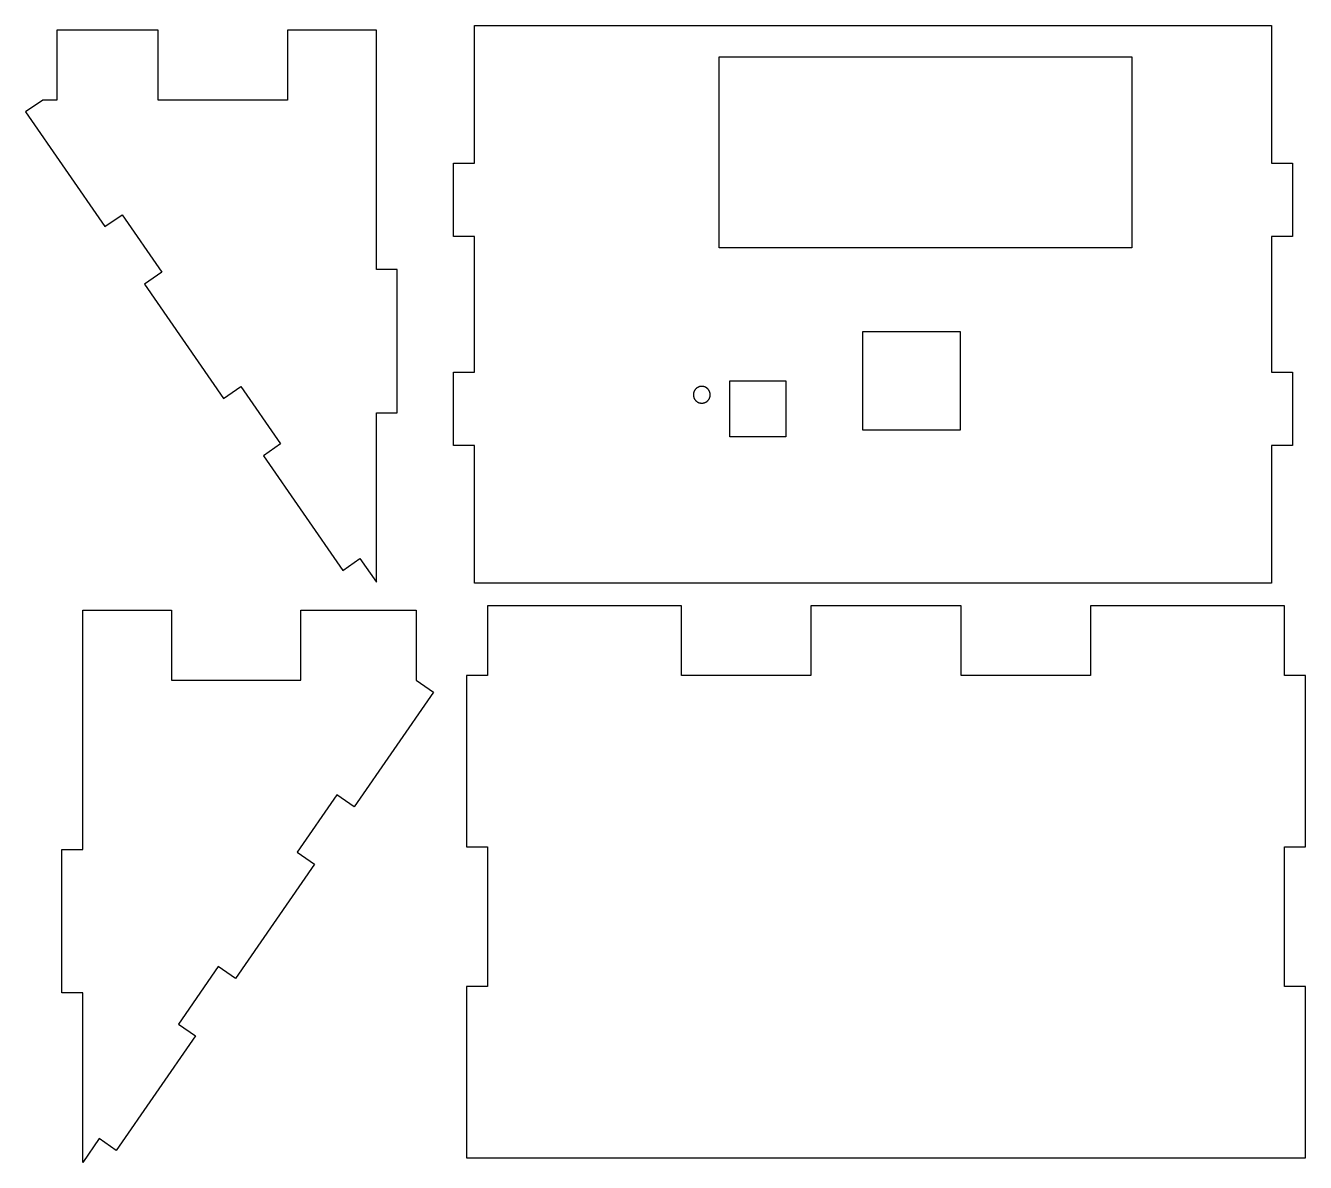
# Model space of a CAD drawing. Header units: millimetres. Extents: x 1274 to 1457, y 4 to 167.
import ezdxf

# ---------------------------------------------------------------- set-up
doc = ezdxf.new("R2010")
doc.units = ezdxf.units.MM
doc.header["$MEASUREMENT"] = 0
for name, color, linetype, true_color in [('2D', 18, 'Continuous', 0x000000), ('2D$Panel de control', 18, 'Continuous', 0x000000), ('2D$Panel de control$interiores', 5, 'Continuous', 0x0000ff)]:
    doc.layers.add(name, color=color, linetype=linetype, true_color=true_color)

msp = doc.modelspace()

# ---------------------------------------------------------------- linework, layer by layer
at = {"layer": '2D'}
for points in [[(1278.25, 166.34), (1278.25, 156.34), (1276.25, 156.34)], [(1292.75, 166.34), (1278.25, 166.34)], [(1292.75, 156.34), (1292.75, 166.34)], [(1323.95, 166.34), (1311.25, 166.34)], [(1311.25, 166.34), (1311.25, 156.34)], [(1323.95, 156.34), (1323.95, 166.34)], [(1276.25, 156.34), (1273.78, 154.64)], [(1311.25, 156.34), (1292.75, 156.34)], [(1323.95, 132.09), (1323.95, 156.34)], [(1273.78, 154.64), (1285.12, 138.23)], [(1285.12, 138.23), (1287.59, 139.94)], [(1287.59, 139.94), (1293.27, 131.71)], [(1326.95, 132.09), (1323.95, 132.09)], [(1326.95, 111.59), (1326.95, 132.09)], [(1293.27, 131.71), (1290.81, 130.01)], [(1290.81, 130.01), (1302.11, 113.66)], [(1302.11, 113.66), (1304.58, 115.36)], [(1304.58, 115.36), (1310.26, 107.14)], [(1323.95, 87.34), (1323.95, 111.59)], [(1323.95, 111.59), (1326.95, 111.59)], [(1310.26, 107.14), (1307.8, 105.43)], [(1307.8, 105.43), (1319.14, 89.03)], [(1319.14, 89.03), (1321.6, 90.74)], [(1321.6, 90.74), (1323.95, 87.34)], [(1281.95, 73.34), (1281.95, 83.34)], [(1281.95, 83.34), (1294.65, 83.34)], [(1294.65, 83.34), (1294.65, 73.34)], [(1313.15, 73.34), (1313.15, 83.34)], [(1313.15, 83.34), (1329.65, 83.34)], [(1329.65, 83.34), (1329.65, 73.34)], [(1453.84, 84), (1426.09, 84), (1426.09, 74), (1407.59, 74), (1407.59, 84), (1386.09, 84), (1386.09, 74), (1367.59, 74), (1367.59, 84), (1339.84, 84), (1339.84, 74), (1336.84, 74), (1336.84, 49.5), (1339.84, 49.5), (1339.84, 29.5), (1336.84, 29.5), (1336.84, 5), (1456.84, 5), (1456.84, 29.5), (1453.84, 29.5), (1453.84, 49.5), (1456.84, 49.5), (1456.84, 74), (1453.84, 74), (1453.84, 84)], [(1281.95, 49.09), (1281.95, 73.34)], [(1294.65, 73.34), (1313.15, 73.34)], [(1329.65, 73.34), (1332.12, 71.64)], [(1332.12, 71.64), (1320.78, 55.23)], [(1318.31, 56.94), (1312.63, 48.71)], [(1320.78, 55.23), (1318.31, 56.94)], [(1278.95, 28.59), (1278.95, 49.09)], [(1278.95, 49.09), (1281.95, 49.09)], [(1312.63, 48.71), (1315.09, 47.01)], [(1315.09, 47.01), (1303.79, 30.66)], [(1301.32, 32.36), (1295.64, 24.14)], [(1303.79, 30.66), (1301.32, 32.36)], [(1281.95, 28.59), (1278.95, 28.59)], [(1284.3, 7.74), (1281.95, 4.34), (1281.95, 28.59)], [(1295.64, 24.14), (1298.1, 22.43)], [(1298.1, 22.43), (1286.76, 6.03)], [(1286.76, 6.03), (1284.3, 7.74)]]:
    msp.add_lwpolyline(points, dxfattribs=at)
at = {"layer": '2D$Panel de control'}
msp.add_lwpolyline([(1338, 167), (1452, 167), (1452, 147.31), (1455, 147.31), (1455, 136.81), (1452, 136.81), (1452, 117.43), (1455, 117.43), (1455, 106.93), (1452, 106.93), (1452, 87.24), (1338, 87.24), (1338, 106.93), (1335, 106.93), (1335, 117.43), (1338, 117.43), (1338, 136.81), (1335, 136.81), (1335, 147.31), (1338, 147.31), (1338, 167)], dxfattribs=at)
at = {"layer": '2D$Panel de control$interiores'}
for points in [[(1373, 162.53), (1432.01, 162.53), (1432.01, 135.18), (1373, 135.18), (1373, 162.53)], [(1393.5, 109.18), (1407.5, 109.18), (1407.5, 123.18), (1393.5, 123.18), (1393.5, 109.18)], [(1371.71, 114.18), (1371.71, 114.22), (1371.71, 114.26), (1371.7, 114.3), (1371.7, 114.34), (1371.69, 114.38), (1371.68, 114.42), (1371.67, 114.47), (1371.66, 114.51), (1371.65, 114.55), (1371.64, 114.59), (1371.62, 114.62), (1371.61, 114.66), (1371.59, 114.7), (1371.57, 114.74), (1371.55, 114.77), (1371.53, 114.81), (1371.5, 114.85), (1371.48, 114.88), (1371.46, 114.91), (1371.43, 114.95), (1371.4, 114.98), (1371.37, 115.01), (1371.34, 115.04), (1371.31, 115.07), (1371.28, 115.09), (1371.25, 115.12), (1371.22, 115.15), (1371.18, 115.17), (1371.15, 115.19), (1371.11, 115.21), (1371.08, 115.24), (1371.04, 115.25), (1371, 115.27), (1370.96, 115.29), (1370.92, 115.3), (1370.88, 115.32), (1370.84, 115.33), (1370.8, 115.34), (1370.76, 115.35), (1370.72, 115.36), (1370.68, 115.37), (1370.64, 115.37), (1370.6, 115.38), (1370.56, 115.38), (1370.51, 115.38), (1370.47, 115.38), (1370.43, 115.38), (1370.39, 115.37), (1370.35, 115.37), (1370.31, 115.36), (1370.27, 115.36), (1370.22, 115.35), (1370.18, 115.34), (1370.14, 115.32), (1370.1, 115.31), (1370.07, 115.3), (1370.03, 115.28), (1369.99, 115.26), (1369.95, 115.24), (1369.91, 115.23), (1369.88, 115.2), (1369.84, 115.18), (1369.81, 115.16), (1369.77, 115.13), (1369.74, 115.11), (1369.71, 115.08), (1369.68, 115.05), (1369.65, 115.02), (1369.62, 114.99), (1369.59, 114.96), (1369.57, 114.93), (1369.54, 114.9), (1369.52, 114.86), (1369.49, 114.83), (1369.47, 114.79), (1369.45, 114.76), (1369.43, 114.72), (1369.41, 114.68), (1369.4, 114.64), (1369.38, 114.6), (1369.37, 114.57), (1369.35, 114.53), (1369.34, 114.49), (1369.33, 114.45), (1369.32, 114.4), (1369.32, 114.36), (1369.31, 114.32), (1369.3, 114.28), (1369.3, 114.24), (1369.3, 114.2), (1369.3, 114.15), (1369.3, 114.11), (1369.3, 114.07), (1369.31, 114.03), (1369.32, 113.99), (1369.32, 113.95), (1369.33, 113.91), (1369.34, 113.87), (1369.35, 113.83), (1369.37, 113.79), (1369.38, 113.75), (1369.4, 113.71), (1369.41, 113.67), (1369.43, 113.63), (1369.45, 113.6), (1369.47, 113.56), (1369.49, 113.52), (1369.52, 113.49), (1369.54, 113.45), (1369.57, 113.42), (1369.59, 113.39), (1369.62, 113.36), (1369.65, 113.33), (1369.68, 113.3), (1369.71, 113.27), (1369.74, 113.24), (1369.77, 113.22), (1369.81, 113.19), (1369.84, 113.17), (1369.88, 113.15), (1369.91, 113.13), (1369.95, 113.11), (1369.99, 113.09), (1370.03, 113.07), (1370.07, 113.05), (1370.1, 113.04), (1370.14, 113.03), (1370.18, 113.02), (1370.22, 113), (1370.27, 113), (1370.31, 112.99), (1370.35, 112.98), (1370.39, 112.98), (1370.43, 112.97), (1370.47, 112.97), (1370.51, 112.97), (1370.56, 112.97), (1370.6, 112.98), (1370.64, 112.98), (1370.68, 112.99), (1370.72, 112.99), (1370.76, 113), (1370.8, 113.01), (1370.84, 113.02), (1370.88, 113.03), (1370.92, 113.05), (1370.96, 113.06), (1371, 113.08), (1371.04, 113.1), (1371.08, 113.12), (1371.11, 113.14), (1371.15, 113.16), (1371.18, 113.18), (1371.22, 113.21), (1371.25, 113.23), (1371.28, 113.26), (1371.31, 113.28), (1371.34, 113.31), (1371.37, 113.34), (1371.4, 113.37), (1371.43, 113.41), (1371.46, 113.44), (1371.48, 113.47), (1371.5, 113.51), (1371.53, 113.54), (1371.55, 113.58), (1371.57, 113.61), (1371.59, 113.65), (1371.61, 113.69), (1371.62, 113.73), (1371.64, 113.77), (1371.65, 113.81), (1371.66, 113.85), (1371.67, 113.89), (1371.68, 113.93), (1371.69, 113.97), (1371.7, 114.01), (1371.7, 114.05), (1371.71, 114.09), (1371.71, 114.13), (1371.71, 114.18)], [(1374.5, 108.18), (1374.5, 116.18), (1382.5, 116.18), (1382.5, 108.18), (1374.5, 108.18)]]:
    msp.add_lwpolyline(points, dxfattribs=at)

doc.saveas('drawing.dxf')
